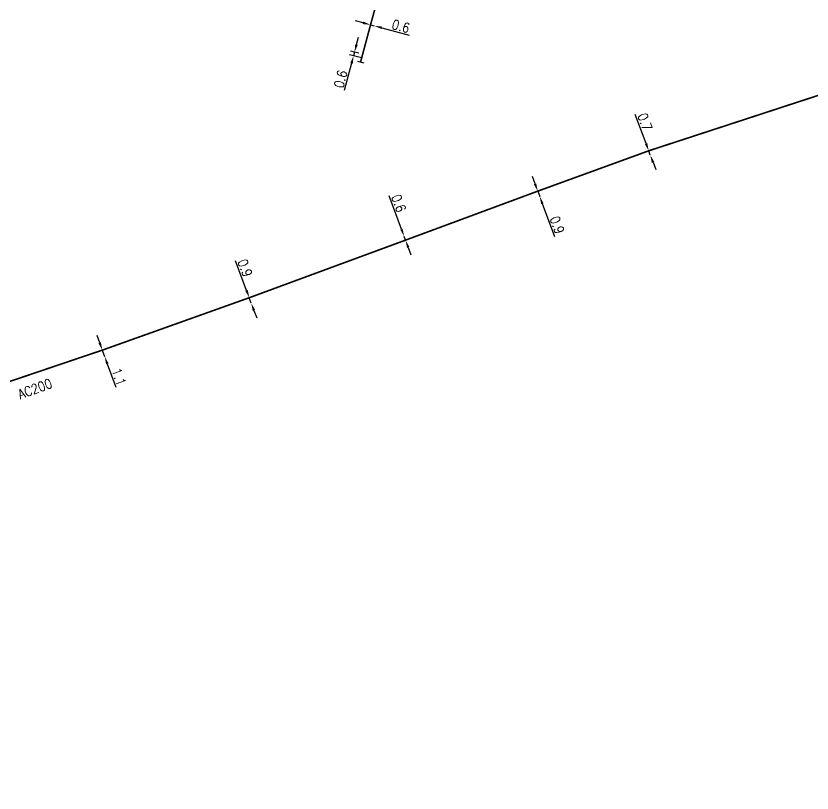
# Model space of a CAD drawing. Header units: millimetres. Extents: x 100882 to 102000, y 121995 to 123000.
# Drawn here: x 101177.9 to 101300.9, y 122207.4 to 122327.5 of the extents above; entities that cross this region are included whole.
import ezdxf
from ezdxf.enums import TextEntityAlignment as Align

# ---------------------------------------------------------------- set-up
doc = ezdxf.new("R2010")
doc.units = ezdxf.units.MM
doc.header["$PDMODE"] = 34
doc.linetypes.add('L_25_AP', pattern=[2000, 1000, 1000])
doc.layers.get('0').update_dxf_attribs({"linetype": 'CONTINUOUS'})
doc.layers.get('DEFPOINTS').update_dxf_attribs({"linetype": 'CONTINUOUS'})
doc.layers.add('L_150', color=1, linetype='CONTINUOUS')
doc.layers.add('L_340', color=7, linetype='CONTINUOUS')
doc.styles.add('G_ROMANS', font='ROMANS.SHX', dxfattribs={"width": 0.75})
doc.styles.get("Standard").update_dxf_attribs({"font": 'romans.shx', "width": 0.85})
doc.dimstyles.get("Standard").update_dxf_attribs({"dimtxt": 1.5, "dimasz": 1.2, "dimexe": 0.625, "dimexo": 0.625, "dimgap": 0.25, "dimtad": 1, "dimdec": 1, "dimzin": 0, "dimdsep": 46, "dimtxsty": 'Standard', "dimcen": -0.5, "dimadec": 0, "dimazin": 0, "dimtfac": 1, "dimtdec": 1, "dimtmove": 0, "dimatfit": 3, "dimfxl": 0, "dimtolj": 1, "dimtzin": 0, "dimarcsym": 0})

# ---------------------------------------------------------------- blocks, each defined once
blk = doc.blocks.new('*D386')
at = {"layer": 'DEFPOINTS', "color": 0, "linetype": 'Continuous', "transparency": 16777216}
for p in [(101232.7, 122326.15), (101233.28, 122326), (101233.28, 122326)]:
    blk.add_point(p, dxfattribs=at)
at = {"layer": 'L_150', "color": 0, "linetype": 'Continuous', "lineweight": -2, "transparency": 16777216}
for p, q in [((101231.54, 122326.46), (101230.38, 122326.77)), ((101232.7, 122326.15), (101233.28, 122326)), ((101234.43, 122325.69), (101238.66, 122324.56))]:
    blk.add_line(p, q, dxfattribs=at)
at = {"layer": 'L_150', "color": 0, "linetype": 'Continuous', "transparency": 16777216}
for points in [[(101231.59, 122326.66), (101231.48, 122326.27), (101232.7, 122326.15)], [(101234.49, 122325.88), (101234.38, 122325.5), (101233.28, 122326)]]:
    blk.add_solid(points, dxfattribs=at)
at = {"layer": 'L_150', "color": 0, "linetype": 'Continuous', "transparency": 16777216, "insert": (101237.38, 122325.94), "char_height": 1.5, "attachment_point": 5, "rotation": 345.0623}
blk.add_mtext('\\A1;0.6', dxfattribs=at)
blk = doc.blocks.new('*D387')
at = {"layer": 'DEFPOINTS', "color": 0, "linetype": 'Continuous', "transparency": 16777216}
for p in [(101230.07, 122321.36), (101231.48, 122321.6), (101231.91, 122320.87)]:
    blk.add_point(p, dxfattribs=at)
at = {"layer": 'L_340', "color": 0, "linetype": 'Continuous', "lineweight": -2, "transparency": 16777216}
for p, q in [((101230.54, 122323.1), (101230.84, 122324.26)), ((101230.88, 122321.76), (101229.62, 122322.1)), ((101230.23, 122321.94), (101230.07, 122321.36)), ((101231.3, 122321.03), (101229.47, 122321.52)), ((101229.76, 122320.2), (101228.64, 122315.98))]:
    blk.add_line(p, q, dxfattribs=at)
at = {"layer": 'L_340', "color": 0, "linetype": 'Continuous', "transparency": 16777216}
for points in [[(101230.34, 122323.15), (101230.73, 122323.05), (101230.23, 122321.94)], [(101229.57, 122320.25), (101229.96, 122320.15), (101230.07, 122321.36)]]:
    blk.add_solid(points, dxfattribs=at)
at = {"layer": 'L_340', "color": 0, "linetype": 'Continuous', "transparency": 16777216, "insert": (101228.08, 122317.77), "char_height": 1.5, "attachment_point": 5, "rotation": 75.0623}
blk.add_mtext('\\A1;0.6', dxfattribs=at)
blk = doc.blocks.new('*D209')
at = {"layer": 'DEFPOINTS', "color": 0, "linetype": 'Continuous', "transparency": 16777216}
for p in [(101275.68, 122306.68), (101275.92, 122306.02), (101275.92, 122306.02)]:
    blk.add_point(p, dxfattribs=at)
at = {"layer": 'L_150', "color": 0, "linetype": 'Continuous', "lineweight": -2, "transparency": 16777216}
for p, q in [((101275.26, 122307.8), (101273.6, 122312.28)), ((101275.92, 122306.02), (101275.68, 122306.68)), ((101276.34, 122304.9), (101276.76, 122303.77))]:
    blk.add_line(p, q, dxfattribs=at)
at = {"layer": 'L_150', "color": 0, "linetype": 'Continuous', "transparency": 16777216}
for points in [[(101275.45, 122307.87), (101275.07, 122307.73), (101275.68, 122306.68)], [(101276.53, 122304.97), (101276.15, 122304.83), (101275.92, 122306.02)]]:
    blk.add_solid(points, dxfattribs=at)
at = {"layer": 'L_150', "color": 0, "linetype": 'Continuous', "transparency": 16777216, "insert": (101275.09, 122311.14), "char_height": 1.5, "attachment_point": 5, "rotation": 290.3641}
blk.add_mtext('\\A1;0.7', dxfattribs=at)
blk = doc.blocks.new('*D210')
at = {"layer": 'DEFPOINTS', "color": 0, "linetype": 'Continuous', "transparency": 16777216}
for p in [(101258.53, 122300.44), (101258.83, 122299.64), (101258.83, 122299.64)]:
    blk.add_point(p, dxfattribs=at)
at = {"layer": 'L_150', "color": 0, "linetype": 'Continuous', "lineweight": -2, "transparency": 16777216}
for p, q in [((101258.11, 122301.56), (101257.7, 122302.69)), ((101257.95, 122300.22), (101257.95, 122300.22)), ((101258.53, 122300.44), (101258.83, 122299.64)), ((101258.24, 122299.42), (101258.24, 122299.42)), ((101259.24, 122298.51), (101261.14, 122293.41))]:
    blk.add_line(p, q, dxfattribs=at)
at = {"layer": 'L_150', "color": 0, "linetype": 'Continuous', "transparency": 16777216}
for points in [[(101258.3, 122301.63), (101257.93, 122301.49), (101258.53, 122300.44)], [(101259.43, 122298.58), (101259.06, 122298.44), (101258.83, 122299.64)]]:
    blk.add_solid(points, dxfattribs=at)
at = {"layer": 'L_150', "color": 0, "linetype": 'Continuous', "transparency": 16777216, "insert": (101261.53, 122295.22), "char_height": 1.5, "attachment_point": 5, "rotation": 290.3471}
blk.add_mtext('\\A1;0.9', dxfattribs=at)
blk = doc.blocks.new('*D211')
at = {"layer": 'DEFPOINTS', "color": 0, "linetype": 'Continuous', "transparency": 16777216}
for p in [(101213.96, 122283.97), (101214.27, 122283.13), (101214.27, 122283.13)]:
    blk.add_point(p, dxfattribs=at)
at = {"layer": 'L_150', "color": 0, "linetype": 'Continuous', "lineweight": -2, "transparency": 16777216}
for p, q in [((101213.54, 122285.1), (101211.83, 122289.68)), ((101214.27, 122283.13), (101213.96, 122283.97)), ((101214.69, 122282), (101215.11, 122280.88))]:
    blk.add_line(p, q, dxfattribs=at)
at = {"layer": 'L_150', "color": 0, "linetype": 'Continuous', "transparency": 16777216}
for points in [[(101213.73, 122285.17), (101213.35, 122285.03), (101213.96, 122283.97)], [(101214.88, 122282.07), (101214.5, 122281.93), (101214.27, 122283.13)]]:
    blk.add_solid(points, dxfattribs=at)
at = {"layer": 'L_150', "color": 0, "linetype": 'Continuous', "transparency": 16777216, "insert": (101213.31, 122288.57), "char_height": 1.5, "attachment_point": 5, "rotation": 290.4193}
blk.add_mtext('\\A1;0.9', dxfattribs=at)
blk = doc.blocks.new('*D212')
at = {"layer": 'DEFPOINTS', "color": 0, "linetype": 'Continuous', "transparency": 16777216}
for p in [(101237.9, 122293.43), (101237.9, 122293.43), (101238.1, 122292.87)]:
    blk.add_point(p, dxfattribs=at)
at = {"layer": 'L_150', "color": 0, "linetype": 'Continuous', "lineweight": -2, "transparency": 16777216}
for p, q in [((101237.48, 122294.56), (101235.56, 122299.71)), ((101238.1, 122292.87), (101237.9, 122293.43)), ((101238.52, 122291.74), (101238.94, 122290.62))]:
    blk.add_line(p, q, dxfattribs=at)
at = {"layer": 'L_150', "color": 0, "linetype": 'Continuous', "transparency": 16777216}
for points in [[(101237.66, 122294.63), (101237.29, 122294.49), (101237.9, 122293.43)], [(101238.71, 122291.81), (101238.34, 122291.67), (101238.1, 122292.87)]]:
    blk.add_solid(points, dxfattribs=at)
at = {"layer": 'L_150', "color": 0, "linetype": 'Continuous', "transparency": 16777216, "insert": (101237.05, 122298.57), "char_height": 1.5, "attachment_point": 5, "rotation": 290.4376}
blk.add_mtext('\\A1;0.6', dxfattribs=at)
blk = doc.blocks.new('*D213')
at = {"layer": 'DEFPOINTS', "color": 0, "linetype": 'Continuous', "transparency": 16777216}
for p in [(101191.26, 122275.87), (101191.62, 122274.88), (101191.62, 122274.88)]:
    blk.add_point(p, dxfattribs=at)
at = {"layer": 'L_150', "color": 0, "linetype": 'Continuous', "lineweight": -2, "transparency": 16777216}
for p, q in [((101190.85, 122276.99), (101190.44, 122278.12)), ((101191.26, 122275.87), (101191.62, 122274.88)), ((101192.03, 122273.75), (101193.33, 122270.16))]:
    blk.add_line(p, q, dxfattribs=at)
at = {"layer": 'L_150', "color": 0, "linetype": 'Continuous', "transparency": 16777216}
for points in [[(101191.04, 122277.06), (101190.66, 122276.93), (101191.26, 122275.87)], [(101192.22, 122273.82), (101191.84, 122273.68), (101191.62, 122274.88)]]:
    blk.add_solid(points, dxfattribs=at)
at = {"layer": 'L_150', "color": 0, "linetype": 'Continuous', "transparency": 16777216, "insert": (101193.83, 122271.73), "char_height": 1.5, "attachment_point": 5, "rotation": 289.948}
blk.add_mtext('\\A1;1.1', dxfattribs=at)
blk = doc.blocks.new('L_340_07')
at = {"color": 0, "linetype": 'Continuous', "const_width": 0.25, "flags": 128}
blk.add_lwpolyline([(0, 0), (1.25, 0)], dxfattribs=at)
at = {"color": 0, "linetype": 'Continuous', "flags": 128}
blk.add_lwpolyline([(1.25, -0.5), (1.25, 0.5)], dxfattribs=at)
at = {"color": 0, "linetype": 'Continuous', "style": 'G_ROMANS', "width": 0.75, "flags": 3}
for tag, p in [('DEF_LEG', (0.72, -3.47)), ('DEF_COUP', (0.72, -5.97)), ('DEF_TYPE', (0.72, -8.47))]:
    blk.add_attdef(tag, text='', height=1.2, dxfattribs=at).set_placement(p, align=Align.MIDDLE)

msp = doc.modelspace()

# ---------------------------------------------------------------- linework, layer by layer
at = {"layer": 'L_150', "linetype": 'L_25_AP', "const_width": 0.25, "flags": 128}
msp.add_lwpolyline([(101319.34, 122320.95), (101318.24, 122336.01, -0.102634), (101318.49, 122337.16), (101318.49, 122337.16), (101318.49, 122337.16, 0.116915), (101318.91, 122339.02), (101318.34, 122346.07), (101318.34, 122346.07), (101318.34, 122346.07), (101318.34, 122346.07), (101318.34, 122346.07), (101315.12, 122366.35), (101315.12, 122366.35), (101315.12, 122366.35), (101315.12, 122366.35), (101315.12, 122366.35), (101315.12, 122366.35), (101315.05, 122366.78), (101315.05, 122366.78), (101306.79, 122382.69), (101306.79, 122382.69), (101306.79, 122382.69), (101306.79, 122382.69), (101303.74, 122387.64), (101302.46, 122388.03), (101301.17, 122388.41), (101294.79, 122386.2), (101293.43, 122385.6), (101288.94, 122383.63), (101288.94, 122383.63), (101278.83, 122378.74), (101278.83, 122378.74), (101268.17, 122373.68), (101256.23, 122367.43), (101249.8, 122364.47), (101248.88, 122364.08), (101245.93, 122361.49), (101245.93, 122361.49), (101245.84, 122361.34), (101240.12, 122351.52), (101236.79, 122341.03), (101236.52, 122340.07), (101232.7, 122326.15), (101231.48, 122321.6)], format="xyb", dxfattribs=at)
msp.add_lwpolyline([(101000, 122207.53), (101005.93, 122209.49), (101016.09, 122212.85), (101018.96, 122216.85), (101024.94, 122225.18), (101028.34, 122226.32), (101036.98, 122229.24), (101042.2, 122229.97), (101042.2, 122229.97), (101063.98, 122237.43), (101084.59, 122243.03), (101084.59, 122243.03), (101091.6, 122244.82), (101128.67, 122255.89), (101149.88, 122262.45), (101155.71, 122264.25), (101168.94, 122268.32), (101168.94, 122268.32), (101191.26, 122275.87), (101213.96, 122283.97), (101238.1, 122292.87), (101258.53, 122300.44), (101275.68, 122306.68), (101318.49, 122320.68), (101319.34, 122320.95), (101319.81, 122321.1)], dxfattribs=at)

# ---------------------------------------------------------------- block references
at = {"layer": 'L_340', "rotation": 255.0623238950658}
msp.add_blockref('L_340_07', (101231.48, 122321.6), dxfattribs=at)

# ---------------------------------------------------------------- texts
at = {"layer": 'L_150', "linetype": 'Continuous', "width": 0.85}
msp.add_text('AC200', height=1.5, rotation=19.9476, dxfattribs=at).set_placement((101178.58, 122268.28))

# ---------------------------------------------------------------- dimensions: what is measured, and where the dimension line sits
at = {"layer": 'L_150', "linetype": 'Continuous'}
for base, p1, p2, angle, picture, middle in [((101233.28, 122326), (101232.7, 122326.15), (101233.28, 122326), 165.0623, '*D386', (101237.13, 122324.97)), ((101275.92, 122306.02), (101275.68, 122306.68), (101275.92, 122306.02), 110.3641, '*D209', (101274.15, 122310.79)), ((101258.83, 122299.64), (101258.53, 122300.44), (101258.83, 122299.64), 110.3471, '*D210', (101260.6, 122294.87)), ((101237.9, 122293.43), (101238.1, 122292.87), (101237.9, 122293.43), 290.4376, '*D212', (101236.11, 122298.22)), ((101214.27, 122283.13), (101213.96, 122283.97), (101214.27, 122283.13), 110.4193, '*D211', (101212.37, 122288.23)), ((101191.62, 122274.88), (101191.26, 122275.87), (101191.62, 122274.88), 109.948, '*D213', (101192.89, 122271.39))]:
    dim = msp.add_linear_dim(base=base, p1=p1, p2=p2, angle=angle, dimstyle='Standard', dxfattribs=at)
    dim.commit()
    dim.dimension.update_dxf_attribs({"geometry": picture, "text_midpoint": middle, "dimtype": 160})
at = {"layer": 'L_340', "linetype": 'Continuous'}
dim = msp.add_linear_dim(base=(101230.07, 122321.36), p1=(101231.48, 122321.6), p2=(101231.91, 122320.87), angle=75.0623, dimstyle='Standard', dxfattribs=at)
dim.commit()
dim.dimension.update_dxf_attribs({"geometry": '*D387', "text_midpoint": (101229.04, 122317.51), "dimtype": 160})

doc.saveas('drawing.dxf')
